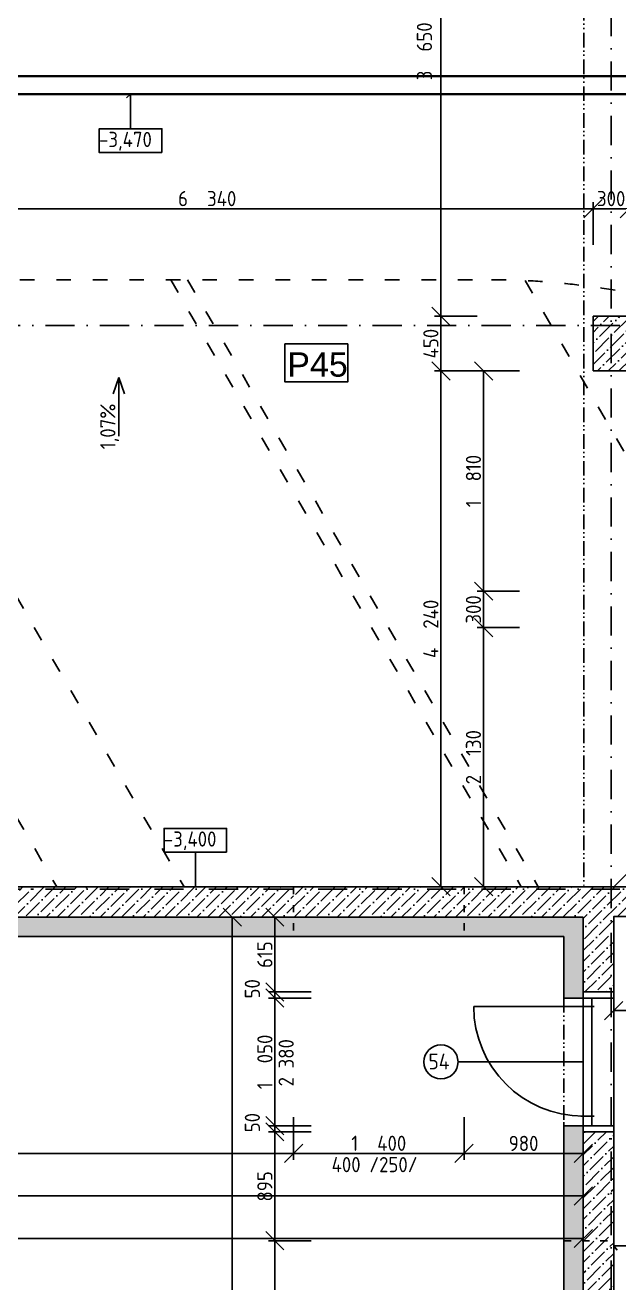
# Model space of a CAD drawing. Extents: x 4511820 to 5180432, y -1526536 to -944957.
# Drawn here: x 5138016 to 5142895, y -1389244 to -1378905 of the extents above; entities that cross this region are included whole.
import ezdxf

# ---------------------------------------------------------------- set-up
doc = ezdxf.new("R2010")
doc.units = 0
doc.header["$MEASUREMENT"] = 0
for name, pattern in [('ACAD_ISO03W100', [30, 12, -18]), ('ACAD_ISO12W100', [22, 12, -3, 0.5, -3, 0.5, -3]), ('BODKOCIARKOVANA_3', [5.6, 3, -1.3, 0, -1.3])]:
    doc.linetypes.add(name, pattern=pattern)
doc.layers.get('0').update_dxf_attribs({"linetype": 'CONTINUOUS'})
doc.layers.get('Defpoints').update_dxf_attribs({"color": 61, "linetype": 'CONTINUOUS'})
for name, color, linetype in [('KÓTY', 4, 'CONTINUOUS'), ('MÚRY', 1, 'CONTINUOUS'), ('OKNÁ', 143, 'CONTINUOUS'), ('osi', 253, 'CONTINUOUS'), ('Plochy', 41, 'CONTINUOUS'), ('POPIS', 7, 'CONTINUOUS'), ('POZEMOK', 7, 'CONTINUOUS'), ('TENKÁ', 7, 'CONTINUOUS'), ('ŠRAFY', 82, 'CONTINUOUS')]:
    doc.layers.add(name, color=color, linetype=linetype)
doc.layers.add('zz-kanal-daždová', color=136, linetype='CONTINUOUS', lineweight=40)
doc.styles.add('Style-Arial', font='arial.ttf')
doc.styles.add('STYLE1', font='isocp.shx')
doc.dimstyles.new('STANDARD-50', dxfattribs={"dimtxt": 125, "dimasz": 150, "dimexe": 10, "dimexo": 200, "dimgap": 20, "dimtad": 1, "dimdsep": 46, "dimlunit": 6, "dimtxsty": 'STYLE1', "dimblk1": 'OBLIQUE', "dimblk2": 'OBLIQUE', "dimsah": 1, "dimcen": 2.5, "dimse1": 1, "dimse2": 1, "dimadec": 0, "dimazin": 0, "dimtfac": 1, "dimtmove": 1, "dimatfit": 3, "dimldrblk": 'OBLIQUE', "dimfxl": 1, "dimtolj": 1, "dimtzin": 0, "dimarcsym": 0})
pattern_1 = [(45, (586502, 0), (33.1456304, 121.533978), [156.25, -31.25, 0, -31.25])]
pattern_2 = [(0, (9e-09, -175781), (0, 43.3012702), [25, -50]), (120, (9e-09, -175781), (-37.5, -21.6506351), [25, -50]), (60, (25, -175781), (-37.5, 21.6506351), [25, -50])]

# ---------------------------------------------------------------- blocks, each defined once
blk = doc.blocks.new('_OBLIQUE')
at = {"color": 0, "linetype": 'ByBlock'}
blk.add_line((-0.5, -0.5), (0.5, 0.5), dxfattribs=at)
blk = doc.blocks.new('*D13364')
at = {"layer": 'Defpoints', "color": 0}
for p in [(5109612, -1384692), (5142602, -1386132), (5142602, -1388880)]:
    blk.add_point(p, dxfattribs=at)
at = {"layer": 'KÓTY', "color": 0, "lineweight": -2}
blk.add_line((5109612, -1388880), (5142602, -1388880), dxfattribs=at)
at = {"layer": 'KÓTY', "color": 0, "linetype": 'ByBlock', "lineweight": -2, "xscale": 150, "yscale": 150, "zscale": 150, "rotation": 180}
blk.add_blockref('_OBLIQUE', (5109612, -1388880), dxfattribs=at)
at = {"layer": 'KÓTY', "color": 0, "linetype": 'ByBlock', "lineweight": -2, "xscale": 150, "yscale": 150, "zscale": 150}
blk.add_blockref('_OBLIQUE', (5142602, -1388880), dxfattribs=at)
at = {"layer": 'KÓTY', "color": 0, "insert": (5126107, -1388797), "char_height": 125, "attachment_point": 5, "style": 'STYLE1'}
blk.add_mtext('\\A1;32ﾠ990', dxfattribs=at)
blk = doc.blocks.new('*D13377')
at = {"layer": 'Defpoints', "color": 0}
for p in [(5122812, -1386238), (5142602, -1387923), (5142602, -1388530)]:
    blk.add_point(p, dxfattribs=at)
at = {"layer": 'KÓTY', "color": 0, "lineweight": -2}
blk.add_line((5122812, -1388530), (5142602, -1388530), dxfattribs=at)
at = {"layer": 'KÓTY', "color": 0, "linetype": 'ByBlock', "lineweight": -2, "xscale": 150, "yscale": 150, "zscale": 150, "rotation": 180}
blk.add_blockref('_OBLIQUE', (5122812, -1388530), dxfattribs=at)
at = {"layer": 'KÓTY', "color": 0, "linetype": 'ByBlock', "lineweight": -2, "xscale": 150, "yscale": 150, "zscale": 150}
blk.add_blockref('_OBLIQUE', (5142602, -1388530), dxfattribs=at)
at = {"layer": 'KÓTY', "color": 0, "insert": (5132707, -1388447), "char_height": 125, "attachment_point": 5, "style": 'STYLE1'}
blk.add_mtext('\\A1;19ﾠ790', dxfattribs=at)
blk = doc.blocks.new('*D13381')
at = {"layer": 'Defpoints', "color": 0}
for p in [(5142564, -1386238), (5139718, -1398948), (5142852, -1398948)]:
    blk.add_point(p, dxfattribs=at)
at = {"layer": 'KÓTY', "color": 0, "lineweight": -2}
blk.add_line((5139718, -1386238), (5139718, -1398948), dxfattribs=at)
at = {"layer": 'KÓTY', "color": 0, "linetype": 'ByBlock', "lineweight": -2, "xscale": 150, "yscale": 150, "zscale": 150}
for p, rotation in [((5139718, -1386238), 90), ((5139718, -1398948), 270)]:
    blk.add_blockref('_OBLIQUE', p, dxfattribs=dict(at, rotation=rotation))
at = {"layer": 'KÓTY', "color": 0, "insert": (5139636, -1392593), "char_height": 125, "attachment_point": 5, "rotation": 90, "style": 'STYLE1'}
blk.add_mtext('\\A1;12ﾠ710', dxfattribs=at)
blk = doc.blocks.new('*D14907')
at = {"layer": 'Defpoints', "color": 0}
for p in [(5134982, -1386398), (5140222, -1386398), (5140222, -1388180)]:
    blk.add_point(p, dxfattribs=at)
at = {"layer": 'KÓTY', "color": 0, "lineweight": -2}
blk.add_line((5134982, -1388180), (5140222, -1388180), dxfattribs=at)
at = {"layer": 'KÓTY', "color": 0, "linetype": 'ByBlock', "lineweight": -2, "xscale": 150, "yscale": 150, "zscale": 150, "rotation": 180}
blk.add_blockref('_OBLIQUE', (5134982, -1388180), dxfattribs=at)
at = {"layer": 'KÓTY', "color": 0, "linetype": 'ByBlock', "lineweight": -2, "xscale": 150, "yscale": 150, "zscale": 150}
blk.add_blockref('_OBLIQUE', (5140222, -1388180), dxfattribs=at)
at = {"layer": 'KÓTY', "color": 0, "insert": (5137602, -1388097), "char_height": 125, "attachment_point": 5, "style": 'STYLE1'}
blk.add_mtext('\\A1;5ﾠ240', dxfattribs=at)
blk = doc.blocks.new('*D14908')
at = {"layer": 'Defpoints', "color": 0}
for p in [(5140222, -1386398), (5141622, -1386398), (5141622, -1388180)]:
    blk.add_point(p, dxfattribs=at)
at = {"layer": 'KÓTY', "color": 0, "lineweight": -2}
blk.add_line((5140222, -1388180), (5141622, -1388180), dxfattribs=at)
at = {"layer": 'KÓTY', "color": 0, "linetype": 'ByBlock', "lineweight": -2, "xscale": 150, "yscale": 150, "zscale": 150, "rotation": 180}
blk.add_blockref('_OBLIQUE', (5140222, -1388180), dxfattribs=at)
at = {"layer": 'KÓTY', "color": 0, "linetype": 'ByBlock', "lineweight": -2, "xscale": 150, "yscale": 150, "zscale": 150}
blk.add_blockref('_OBLIQUE', (5141622, -1388180), dxfattribs=at)
at = {"layer": 'KÓTY', "color": 0, "insert": (5140922, -1388097), "char_height": 125, "attachment_point": 5, "style": 'STYLE1'}
blk.add_mtext('\\A1;1ﾠ400', dxfattribs=at)
blk = doc.blocks.new('*D14909')
at = {"layer": 'Defpoints', "color": 0}
for p in [(5142602, -1386238), (5141622, -1386398), (5142602, -1388180)]:
    blk.add_point(p, dxfattribs=at)
at = {"layer": 'KÓTY', "color": 0, "lineweight": -2}
blk.add_line((5141622, -1388180), (5142602, -1388180), dxfattribs=at)
at = {"layer": 'KÓTY', "color": 0, "linetype": 'ByBlock', "lineweight": -2, "xscale": 150, "yscale": 150, "zscale": 150, "rotation": 180}
blk.add_blockref('_OBLIQUE', (5141622, -1388180), dxfattribs=at)
at = {"layer": 'KÓTY', "color": 0, "linetype": 'ByBlock', "lineweight": -2, "xscale": 150, "yscale": 150, "zscale": 150}
blk.add_blockref('_OBLIQUE', (5142602, -1388180), dxfattribs=at)
at = {"layer": 'KÓTY', "color": 0, "insert": (5142112, -1388098), "char_height": 125, "attachment_point": 5, "style": 'STYLE1'}
blk.add_mtext('\\A1;980', dxfattribs=at)
blk = doc.blocks.new('*D14916')
at = {"layer": 'Defpoints', "color": 0}
for p in [(5140068, -1388898), (5142602, -1388898), (5142602, -1390298)]:
    blk.add_point(p, dxfattribs=at)
at = {"layer": 'KÓTY', "color": 0, "lineweight": -2}
blk.add_line((5140068, -1390298), (5140068, -1388898), dxfattribs=at)
at = {"layer": 'KÓTY', "color": 0, "linetype": 'ByBlock', "lineweight": -2, "xscale": 150, "yscale": 150, "zscale": 150}
for p, rotation in [((5140068, -1388898), 90), ((5140068, -1390298), 270)]:
    blk.add_blockref('_OBLIQUE', p, dxfattribs=dict(at, rotation=rotation))
at = {"layer": 'KÓTY', "color": 0, "insert": (5139986, -1389598), "char_height": 125, "attachment_point": 5, "rotation": 90, "style": 'STYLE1'}
blk.add_mtext('\\A1;1ﾠ400', dxfattribs=at)
blk = doc.blocks.new('*D14917')
at = {"layer": 'Defpoints', "color": 0}
for p in [(5140068, -1388003), (5142602, -1388003), (5142602, -1388898)]:
    blk.add_point(p, dxfattribs=at)
at = {"layer": 'KÓTY', "color": 0, "lineweight": -2}
blk.add_line((5140068, -1388898), (5140068, -1388003), dxfattribs=at)
at = {"layer": 'KÓTY', "color": 0, "linetype": 'ByBlock', "lineweight": -2, "xscale": 150, "yscale": 150, "zscale": 150}
for p, rotation in [((5140068, -1388003), 90), ((5140068, -1388898), 270)]:
    blk.add_blockref('_OBLIQUE', p, dxfattribs=dict(at, rotation=rotation))
at = {"layer": 'KÓTY', "color": 0, "insert": (5139986, -1388451), "char_height": 125, "attachment_point": 5, "rotation": 90, "style": 'STYLE1'}
blk.add_mtext('\\A1;895', dxfattribs=at)
blk = doc.blocks.new('*D14918')
at = {"layer": 'Defpoints', "color": 0}
for p in [(5140068, -1387953), (5142602, -1387953), (5142602, -1388003)]:
    blk.add_point(p, dxfattribs=at)
at = {"layer": 'KÓTY', "color": 0, "lineweight": -2}
blk.add_line((5140068, -1388003), (5140068, -1387953), dxfattribs=at)
at = {"layer": 'KÓTY', "color": 0, "linetype": 'ByBlock', "lineweight": -2, "xscale": 150, "yscale": 150, "zscale": 150}
for p, rotation in [((5140068, -1387953), 90), ((5140068, -1388003), 270)]:
    blk.add_blockref('_OBLIQUE', p, dxfattribs=dict(at, rotation=rotation))
at = {"layer": 'KÓTY', "color": 0, "insert": (5139883, -1387927), "char_height": 125, "attachment_point": 5, "rotation": 90, "style": 'STYLE1'}
blk.add_mtext('\\A1;50', dxfattribs=at)
blk = doc.blocks.new('*D14919')
at = {"layer": 'Defpoints', "color": 0}
for p in [(5140068, -1386903), (5142602, -1386903), (5142602, -1387953)]:
    blk.add_point(p, dxfattribs=at)
at = {"layer": 'KÓTY', "color": 0, "lineweight": -2}
blk.add_line((5140068, -1387953), (5140068, -1386903), dxfattribs=at)
at = {"layer": 'KÓTY', "color": 0, "linetype": 'ByBlock', "lineweight": -2, "xscale": 150, "yscale": 150, "zscale": 150}
for p, rotation in [((5140068, -1386903), 90), ((5140068, -1387953), 270)]:
    blk.add_blockref('_OBLIQUE', p, dxfattribs=dict(at, rotation=rotation))
at = {"layer": 'KÓTY', "color": 0, "insert": (5139986, -1387428), "char_height": 125, "attachment_point": 5, "rotation": 90, "style": 'STYLE1'}
blk.add_mtext('\\A1;1ﾠ050', dxfattribs=at)
blk = doc.blocks.new('*D14920')
at = {"layer": 'Defpoints', "color": 0}
for p in [(5140068, -1386853), (5142602, -1386853), (5142602, -1386903)]:
    blk.add_point(p, dxfattribs=at)
at = {"layer": 'KÓTY', "color": 0, "lineweight": -2}
blk.add_line((5140068, -1386903), (5140068, -1386853), dxfattribs=at)
at = {"layer": 'KÓTY', "color": 0, "linetype": 'ByBlock', "lineweight": -2, "xscale": 150, "yscale": 150, "zscale": 150}
for p, rotation in [((5140068, -1386853), 90), ((5140068, -1386903), 270)]:
    blk.add_blockref('_OBLIQUE', p, dxfattribs=dict(at, rotation=rotation))
at = {"layer": 'KÓTY', "color": 0, "insert": (5139883, -1386827), "char_height": 125, "attachment_point": 5, "rotation": 90, "style": 'STYLE1'}
blk.add_mtext('\\A1;50', dxfattribs=at)
blk = doc.blocks.new('*D14921')
at = {"layer": 'Defpoints', "color": 0}
for p in [(5140068, -1386238), (5142602, -1386238), (5142602, -1386853)]:
    blk.add_point(p, dxfattribs=at)
at = {"layer": 'KÓTY', "color": 0, "lineweight": -2}
blk.add_line((5140068, -1386853), (5140068, -1386238), dxfattribs=at)
at = {"layer": 'KÓTY', "color": 0, "linetype": 'ByBlock', "lineweight": -2, "xscale": 150, "yscale": 150, "zscale": 150}
for p, rotation in [((5140068, -1386238), 90), ((5140068, -1386853), 270)]:
    blk.add_blockref('_OBLIQUE', p, dxfattribs=dict(at, rotation=rotation))
at = {"layer": 'KÓTY', "color": 0, "insert": (5139986, -1386546), "char_height": 125, "attachment_point": 5, "rotation": 90, "style": 'STYLE1'}
blk.add_mtext('\\A1;615', dxfattribs=at)
blk = doc.blocks.new('*D21337')
at = {"layer": 'Defpoints', "color": 0}
for p in [(5142682, -1380414), (5136342, -1381148), (5142682, -1381298)]:
    blk.add_point(p, dxfattribs=at)
at = {"layer": 'KÓTY', "color": 0, "lineweight": -2}
blk.add_line((5136342, -1380414), (5142682, -1380414), dxfattribs=at)
at = {"layer": 'KÓTY', "color": 0, "linetype": 'ByBlock', "lineweight": -2, "xscale": 150, "yscale": 150, "zscale": 150, "rotation": 180}
blk.add_blockref('_OBLIQUE', (5136342, -1380414), dxfattribs=at)
at = {"layer": 'KÓTY', "color": 0, "linetype": 'ByBlock', "lineweight": -2, "xscale": 150, "yscale": 150, "zscale": 150}
blk.add_blockref('_OBLIQUE', (5142682, -1380414), dxfattribs=at)
at = {"layer": 'KÓTY', "color": 0, "insert": (5139512, -1380331), "char_height": 125, "attachment_point": 5, "style": 'STYLE1'}
blk.add_mtext('\\A1;6ﾠ340', dxfattribs=at)
blk = doc.blocks.new('*D21338')
at = {"layer": 'Defpoints', "color": 0}
for p in [(5142982, -1380414), (5142682, -1381298), (5142982, -1381298)]:
    blk.add_point(p, dxfattribs=at)
at = {"layer": 'KÓTY', "color": 0, "lineweight": -2}
blk.add_line((5142682, -1380414), (5142982, -1380414), dxfattribs=at)
at = {"layer": 'KÓTY', "color": 0, "linetype": 'ByBlock', "lineweight": -2, "xscale": 150, "yscale": 150, "zscale": 150, "rotation": 180}
blk.add_blockref('_OBLIQUE', (5142682, -1380414), dxfattribs=at)
at = {"layer": 'KÓTY', "color": 0, "linetype": 'ByBlock', "lineweight": -2, "xscale": 150, "yscale": 150, "zscale": 150}
blk.add_blockref('_OBLIQUE', (5142982, -1380414), dxfattribs=at)
at = {"layer": 'KÓTY', "color": 0, "insert": (5142832, -1380331), "char_height": 125, "attachment_point": 5, "style": 'STYLE1'}
blk.add_mtext('\\A1;300', dxfattribs=at)
blk = doc.blocks.new('*D21396')
at = {"layer": 'Defpoints', "color": 0}
for p in [(5142852, -1386233), (5145142, -1386233), (5145142, -1387006)]:
    blk.add_point(p, dxfattribs=at)
at = {"layer": 'KÓTY', "color": 0, "lineweight": -2}
blk.add_line((5142852, -1387006), (5145142, -1387006), dxfattribs=at)
at = {"layer": 'KÓTY', "color": 0, "linetype": 'ByBlock', "lineweight": -2, "xscale": 150, "yscale": 150, "zscale": 150, "rotation": 180}
blk.add_blockref('_OBLIQUE', (5142852, -1387006), dxfattribs=at)
at = {"layer": 'KÓTY', "color": 0, "linetype": 'ByBlock', "lineweight": -2, "xscale": 150, "yscale": 150, "zscale": 150}
blk.add_blockref('_OBLIQUE', (5145142, -1387006), dxfattribs=at)
at = {"layer": 'KÓTY', "color": 0, "insert": (5143997, -1386923), "char_height": 125, "attachment_point": 5, "style": 'STYLE1'}
blk.add_mtext('\\A1;2ﾠ290', dxfattribs=at)
blk = doc.blocks.new('*D21431')
at = {"layer": 'Defpoints', "color": 0}
for p in [(5141433, -1381748), (5142682, -1381748), (5142607, -1385988)]:
    blk.add_point(p, dxfattribs=at)
at = {"layer": 'KÓTY', "color": 0, "lineweight": -2}
blk.add_line((5141433, -1385988), (5141433, -1381748), dxfattribs=at)
at = {"layer": 'KÓTY', "color": 0, "linetype": 'ByBlock', "lineweight": -2, "xscale": 150, "yscale": 150, "zscale": 150}
for p, rotation in [((5141433, -1381748), 90), ((5141433, -1385988), 270)]:
    blk.add_blockref('_OBLIQUE', p, dxfattribs=dict(at, rotation=rotation))
at = {"layer": 'KÓTY', "color": 0, "insert": (5141350, -1383868), "char_height": 125, "attachment_point": 5, "rotation": 90, "style": 'STYLE1'}
blk.add_mtext('\\A1;4ﾠ240', dxfattribs=at)
blk = doc.blocks.new('*D21432')
at = {"layer": 'Defpoints', "color": 0}
for p in [(5142682, -1381298), (5141433, -1381748), (5142682, -1381748)]:
    blk.add_point(p, dxfattribs=at)
at = {"layer": 'KÓTY', "color": 0, "lineweight": -2}
blk.add_line((5141433, -1381298), (5141433, -1381748), dxfattribs=at)
at = {"layer": 'KÓTY', "color": 0, "linetype": 'ByBlock', "lineweight": -2, "xscale": 150, "yscale": 150, "zscale": 150}
for p, rotation in [((5141433, -1381298), 90), ((5141433, -1381748), 270)]:
    blk.add_blockref('_OBLIQUE', p, dxfattribs=dict(at, rotation=rotation))
at = {"layer": 'KÓTY', "color": 0, "insert": (5141350, -1381523), "char_height": 125, "attachment_point": 5, "rotation": 90, "style": 'STYLE1'}
blk.add_mtext('\\A1;450', dxfattribs=at)
blk = doc.blocks.new('*D21433')
at = {"layer": 'Defpoints', "color": 0}
for p in [(5142682, -1377648), (5141433, -1381298), (5142682, -1381298)]:
    blk.add_point(p, dxfattribs=at)
at = {"layer": 'KÓTY', "color": 0, "lineweight": -2}
blk.add_line((5141433, -1377648), (5141433, -1381298), dxfattribs=at)
at = {"layer": 'KÓTY', "color": 0, "linetype": 'ByBlock', "lineweight": -2, "xscale": 150, "yscale": 150, "zscale": 150}
for p, rotation in [((5141433, -1377648), 90), ((5141433, -1381298), 270)]:
    blk.add_blockref('_OBLIQUE', p, dxfattribs=dict(at, rotation=rotation))
at = {"layer": 'KÓTY', "color": 0, "insert": (5141297, -1379120), "char_height": 125, "attachment_point": 5, "rotation": 90, "style": 'STYLE1'}
blk.add_mtext('\\A1;3ﾠ650', dxfattribs=at)
blk = doc.blocks.new('*D21436')
at = {"layer": 'Defpoints', "color": 0}
for p in [(5142668, -1381748), (5141783, -1383558), (5143928, -1383558)]:
    blk.add_point(p, dxfattribs=at)
at = {"layer": 'KÓTY', "color": 0, "lineweight": -2}
blk.add_line((5141783, -1381748), (5141783, -1383558), dxfattribs=at)
at = {"layer": 'KÓTY', "color": 0, "linetype": 'ByBlock', "lineweight": -2, "xscale": 150, "yscale": 150, "zscale": 150}
for p, rotation in [((5141783, -1381748), 90), ((5141783, -1383558), 270)]:
    blk.add_blockref('_OBLIQUE', p, dxfattribs=dict(at, rotation=rotation))
at = {"layer": 'KÓTY', "color": 0, "insert": (5141700, -1382653), "char_height": 125, "attachment_point": 5, "rotation": 90, "style": 'STYLE1'}
blk.add_mtext('\\A1;1ﾠ810', dxfattribs=at)
blk = doc.blocks.new('*D21437')
at = {"layer": 'Defpoints', "color": 0}
for p in [(5143928, -1383558), (5141783, -1383858), (5143928, -1383858)]:
    blk.add_point(p, dxfattribs=at)
at = {"layer": 'KÓTY', "color": 0, "lineweight": -2}
blk.add_line((5141783, -1383558), (5141783, -1383858), dxfattribs=at)
at = {"layer": 'KÓTY', "color": 0, "linetype": 'ByBlock', "lineweight": -2, "xscale": 150, "yscale": 150, "zscale": 150}
for p, rotation in [((5141783, -1383558), 90), ((5141783, -1383858), 270)]:
    blk.add_blockref('_OBLIQUE', p, dxfattribs=dict(at, rotation=rotation))
at = {"layer": 'KÓTY', "color": 0, "insert": (5141700, -1383708), "char_height": 125, "attachment_point": 5, "rotation": 90, "style": 'STYLE1'}
blk.add_mtext('\\A1;300', dxfattribs=at)
blk = doc.blocks.new('*D21438')
at = {"layer": 'Defpoints', "color": 0}
for p in [(5143928, -1383858), (5141783, -1385988), (5143928, -1385988)]:
    blk.add_point(p, dxfattribs=at)
at = {"layer": 'KÓTY', "color": 0, "lineweight": -2}
blk.add_line((5141783, -1383858), (5141783, -1385988), dxfattribs=at)
at = {"layer": 'KÓTY', "color": 0, "linetype": 'ByBlock', "lineweight": -2, "xscale": 150, "yscale": 150, "zscale": 150}
for p, rotation in [((5141783, -1383858), 90), ((5141783, -1385988), 270)]:
    blk.add_blockref('_OBLIQUE', p, dxfattribs=dict(at, rotation=rotation))
at = {"layer": 'KÓTY', "color": 0, "insert": (5141700, -1384923), "char_height": 125, "attachment_point": 5, "rotation": 90, "style": 'STYLE1'}
blk.add_mtext('\\A1;2ﾠ130', dxfattribs=at)

msp = doc.modelspace()

# ---------------------------------------------------------------- hatches: boundary and pattern name
at = {"layer": 'ŠRAFY', "ltscale": 0.25}
h = msp.add_hatch(dxfattribs=at)
h.set_pattern_fill('ANSI36', color=256, scale=500)
h.set_pattern_definition([(45, (617562, -256149.5), (33.1456304, 121.533978), [156.25, -31.25, 0, -31.25])])
h.paths.add_polyline_path([(5142982.5, -1381668.048), (5142982.5, -1381528.048), (5142982.5, -1381448.048), (5142982.5, -1381298.048), (5142682.5, -1381298.048), (5142682.5, -1381448.048), (5142682.5, -1381748.048), (5142982.5, -1381748.048)])
at = {"layer": 'ŠRAFY'}
h = msp.add_hatch(dxfattribs=at)
h.set_pattern_fill('ANSI36', color=256, scale=500)
h.set_pattern_definition([(45, (584112, 0), (33.1456304, 121.533978), [156.25, -31.25, 0, -31.25])])
h.paths.add_polyline_path([(5140222.5, -1386238.048), (5140222.5, -1385988.048), (5134982.5, -1385988.048), (5134982.5, -1386238.048)])
h = msp.add_hatch(dxfattribs=at)
h.set_pattern_fill('ANSI36', color=256, scale=500)
h.set_pattern_definition(pattern_1)
h.paths.add_polyline_path([(5141622.5, -1386238.048), (5141622.5, -1385988.048), (5140222.5, -1385988.048), (5140222.5, -1386238.048)])
h = msp.add_hatch(dxfattribs=at)
h.set_pattern_fill('ANSI36', color=256, scale=500)
h.set_pattern_definition(pattern_1)
h.paths.add_polyline_path([(5142852.5, -1386853.048), (5142852.5, -1386233.048), (5142982.5, -1386233.048), (5145142.5, -1386233.048), (5145142.5, -1385988.048), (5145003.119, -1385988.048), (5142852.5, -1385988.048), (5142607.5, -1385988.048), (5142231.838, -1385988.048), (5142093.274, -1385988.048), (5141622.5, -1385988.048), (5141622.5, -1386238.048), (5142602.5, -1386238.048), (5142602.5, -1386853.048)])
h = msp.add_hatch(dxfattribs=at)
h.set_pattern_fill('HEX', color=256, scale=200)
h.set_pattern_definition(pattern_2)
h.paths.add_polyline_path([(5142442.5, -1386398.048), (5142442.5, -1386903.048), (5142602.5, -1386903.048), (5142602.5, -1386853.048), (5142602.5, -1386238.048), (5122812.5, -1386238.048), (5122812.5, -1386398.048), (5140222.5, -1386398.048), (5141622.5, -1386398.048)])
h = msp.add_hatch(dxfattribs=at)
h.set_pattern_fill('HEX', color=256, scale=200)
h.set_pattern_definition(pattern_2)
h.paths.add_polyline_path([(5142602.5, -1398948.048), (5142602.5, -1388003.048), (5142602.5, -1387953.048), (5142442.5, -1387953.048), (5142442.5, -1398948.048)])
h.paths.add_polyline_path([(5142359.201, -1397359.5), (5142621.799, -1397359.5), (5142621.799, -1397609.5), (5142359.201, -1397609.5)], flags=9)
h = msp.add_hatch(dxfattribs=at)
h.set_pattern_fill('ANSI36', color=256, scale=500)
h.set_pattern_definition(pattern_1)
h.paths.add_polyline_path([(5142852.5, -1388898.048), (5142852.5, -1388003.048), (5142602.5, -1388003.048), (5142602.5, -1388898.048)])
h = msp.add_hatch(dxfattribs=at)
h.set_pattern_fill('ANSI36', color=256, scale=500)
h.set_pattern_definition(pattern_1)
h.paths.add_polyline_path([(5142852.5, -1390298.048), (5142852.5, -1388898.048), (5142602.5, -1388898.048), (5142602.5, -1390298.048)])

# ---------------------------------------------------------------- linework, layer by layer
at = {"layer": 'KÓTY', "ltscale": 25}
for p, q in [((5142682.5, -1380360.097), (5142682.5, -1380710.097)), ((5141379.597, -1381298.048), (5141729.597, -1381298.048)), ((5141379.597, -1381748.048), (5141729.597, -1381748.048)), ((5141729.597, -1381748.048), (5142079.597, -1381748.048)), ((5141729.597, -1383558.048), (5142079.597, -1383558.048)), ((5141729.597, -1383858.048), (5142079.597, -1383858.048)), ((5140015.097, -1386853.048), (5140365.097, -1386853.048)), ((5140015.097, -1386903.048), (5140365.097, -1386903.048)), ((5140222.5, -1388233.406), (5140222.5, -1387883.406)), ((5141622.5, -1388233.406), (5141622.5, -1387883.406)), ((5140015.097, -1387953.048), (5140365.097, -1387953.048)), ((5140015.097, -1388003.048), (5140365.097, -1388003.048)), ((5140015.097, -1388898.048), (5140365.097, -1388898.048))]:
    msp.add_line(p, q, dxfattribs=at)
at = {"layer": 'MÚRY'}
for p, q in [((5142682.5, -1381298.048), (5142982.5, -1381298.048)), ((5142682.5, -1381298.048), (5142982.5, -1381298.048)), ((5142682.5, -1381298.048), (5142682.5, -1381748.048)), ((5142682.5, -1381748.048), (5142982.5, -1381748.048)), ((5111462.5, -1385988.048), (5145142.5, -1385988.048)), ((5142852.5, -1386233.048), (5142852.5, -1386903.048)), ((5145142.5, -1386233.048), (5142852.5, -1386233.048)), ((5111272.5, -1386398.048), (5142442.5, -1386398.048)), ((5142442.5, -1386398.048), (5142442.5, -1386903.048)), ((5142852.5, -1386903.048), (5142442.5, -1386903.048)), ((5142442.5, -1387923.048), (5142442.5, -1400352.548)), ((5142852.5, -1387923.048), (5142852.5, -1400352.548)), ((5142852.5, -1387953.048), (5142442.5, -1387953.048))]:
    msp.add_line(p, q, dxfattribs=at)
at = {"layer": 'OKNÁ', "ltscale": 0.25}
for p, q in [((5142602.5, -1386973.048), (5141702.5, -1386973.048)), ((5142692.5, -1386973.048), (5142582.5, -1386973.048)), ((5142602.5, -1386903.048), (5142602.5, -1387953.048)), ((5142672.5, -1386903.048), (5142672.5, -1387953.048)), ((5141573.077, -1387428.048), (5142602.5, -1387428.048)), ((5142692.5, -1387873.048), (5142582.5, -1387873.048))]:
    msp.add_line(p, q, dxfattribs=at)
msp.add_circle((5141433.077, -1387428.048), 140, dxfattribs=at)
msp.add_arc((5142602.5, -1386973.048), 900, 180, 270, dxfattribs=at)
at = {"layer": 'osi', "linetype": 'BODKOCIARKOVANA_3', "ltscale": 80}
for p, q in [((5142832.5, -1371584.954), (5142832.5, -1401996.195)), ((5157242.5, -1381373.048), (5093572.5, -1381373.048)), ((5157242.5, -1386008.048), (5093572.5, -1386008.048))]:
    msp.add_line(p, q, dxfattribs=at)
at = {"layer": 'Plochy'}
msp.add_lwpolyline([(5151192.5, -1398948.048), (5147692.5, -1398948.048), (5147692.5, -1398698.048), (5147242.5, -1398698.048), (5147242.5, -1398948.048), (5142852.5, -1398948.048), (5142852.5, -1386233.048), (5145142.5, -1386233.048), (5145142.5, -1385988.048), (5111462.5, -1385988.048)], dxfattribs=at)
at = {"layer": 'POPIS', "color": 8, "ltscale": 0.25}
msp.add_lwpolyline([(5140667.513, -1381526), (5140151.113, -1381526), (5140151.113, -1381838.2), (5140667.513, -1381838.2)], close=True, dxfattribs=at)
at = {"layer": 'POZEMOK', "linetype": 'ACAD_ISO03W100', "ltscale": 10}
for p, q in [((5110372.5, -1380998.048), (5141842.5, -1380998.048)), ((5135394.141, -1380998.048), (5138275.119, -1385988.048)), ((5136441.015, -1380998.048), (5139321.993, -1385988.048)), ((5139212.296, -1380998.048), (5142093.274, -1385988.048)), ((5139350.86, -1380998.048), (5142231.838, -1385988.048)), ((5142126.011, -1381004.75), (5145003.119, -1385988.048)), ((5147768.209, -1386056.787), (5142852.5, -1388894.873))]:
    msp.add_line(p, q, dxfattribs=at)
for radius in [9100, 6000]:
    msp.add_arc((5141842.5, -1386998.048), radius, 0, 90, dxfattribs=at)
at = {"layer": 'TENKÁ', "linetype": 'ACAD_ISO12W100', "ltscale": 10}
for p, q in [((5142607.5, -1372808.048), (5142607.5, -1385988.048)), ((5142607.5, -1372808.048), (5142607.5, -1385988.048)), ((5142442.5, -1386903.048), (5142442.5, -1387953.048)), ((5142852.5, -1386903.048), (5142852.5, -1387953.048))]:
    msp.add_line(p, q, dxfattribs=at)
at = {"layer": 'TENKÁ', "ltscale": 0.25}
for p, q in [((5138848.601, -1379502.548), (5138882, -1379473.048)), ((5138882, -1379756.798), (5138882, -1379473.048)), ((5139414.5, -1385704.298), (5139414.5, -1385988.048)), ((5143136.25, -1388940.98), (5142852.5, -1388940.98)), ((5142882, -1388974.379), (5142852.5, -1388940.98))]:
    msp.add_line(p, q, dxfattribs=at)
at = {"layer": 'TENKÁ'}
for p, q in [((5138738.325, -1381936.048), (5138785.325, -1381802.048)), ((5138785.325, -1382284.548), (5138785.325, -1381802.048)), ((5138832.325, -1381936.048), (5138785.325, -1381802.048)), ((5122812.5, -1386238.048), (5142602.5, -1386238.048)), ((5142602.5, -1386238.048), (5142602.5, -1386903.048)), ((5142852.5, -1386853.048), (5142602.5, -1386853.048)), ((5142602.5, -1387923.048), (5142602.5, -1398948.048)), ((5142852.5, -1388003.048), (5142602.5, -1388003.048))]:
    msp.add_line(p, q, dxfattribs=at)
at = {"layer": 'TENKÁ', "color": 9, "ltscale": 0.25}
msp.add_line((5142852.5, -1385988.048), (5144982.5, -1383858.048), dxfattribs=at)
at = {"layer": 'TENKÁ', "linetype": 'ACAD_ISO03W100', "ltscale": 5}
for p, q in [((5140222.5, -1385988.048), (5140222.5, -1386398.048)), ((5141622.5, -1385988.048), (5141622.5, -1386398.048)), ((5142442.5, -1388898.048), (5142852.5, -1388898.048))]:
    msp.add_line(p, q, dxfattribs=at)
at = {"layer": 'TENKÁ', "ltscale": 0.25}
for points in [[(5139139.316, -1379953.048), (5139139.316, -1379756.798), (5138624.684, -1379756.798), (5138624.684, -1379953.048)], [(5139671.816, -1385704.298), (5139671.816, -1385508.048), (5139157.184, -1385508.048), (5139157.184, -1385704.298)]]:
    msp.add_lwpolyline(points, close=True, dxfattribs=at)
at = {"layer": 'zz-kanal-daždová'}
for p, q in [((5149112.5, -1379323.048), (5123112.5, -1379323.048)), ((5149112.5, -1379473.048), (5123112.5, -1379473.048))]:
    msp.add_line(p, q, dxfattribs=at)

# ---------------------------------------------------------------- texts
at = {"layer": 'KÓTY', "insert": (5140160.957, -1387435.003), "char_height": 125, "attachment_point": 5, "rotation": 90, "style": 'STYLE1'}
msp.add_mtext('\\A1;2 380', dxfattribs=at)
at = {"layer": 'KÓTY', "insert": (5140887.545, -1388272.461), "char_height": 125, "attachment_point": 5, "style": 'STYLE1'}
msp.add_mtext('\\A1;400 /250/', dxfattribs=at)
at = {"layer": 'POPIS', "color": 8, "ltscale": 0.25, "style": 'Style-Arial'}
msp.add_text('P45', height=200, dxfattribs=at).set_placement((5140169.979, -1381794.964))
at = {"layer": 'TENKÁ', "ltscale": 0.25, "style": 'STYLE1'}
for s, p in [('-3,470', (5138623.573, -1379906.999)), ('-3,400', (5139156.073, -1385658.249))]:
    msp.add_text(s, height=125, dxfattribs=at).set_placement(p)
msp.add_text('1,07%', height=125, rotation=90, dxfattribs=at).set_placement((5138758.114, -1382391.035))
at = {"layer": 'TENKÁ', "style": 'STYLE1'}
msp.add_text('54', height=130, dxfattribs=at).set_placement((5141330.076, -1387489.174))

# ---------------------------------------------------------------- dimensions: what is measured, and where the dimension line sits
at = {"layer": 'KÓTY'}
dim = msp.add_linear_dim(base=(5141433, -1381298.048), p1=(5142682.5, -1377648.048), p2=(5142682.5, -1381298.048), angle=90, dimstyle='STANDARD-50', dxfattribs=at)
dim.commit()
dim.dimension.update_dxf_attribs({"geometry": '*D21433', "text_midpoint": (5141380, -1379120.5), "dimtype": 160})
for base, p1, p2, picture, middle in [((5142682.5, -1380413.5), (5136342.5, -1381148.048), (5142682.5, -1381298.048), '*D21337', (5139512.5, -1380330.957)), ((5142982.5, -1380413.5), (5142682.5, -1381298.048), (5142982.5, -1381298.048), '*D21338', (5142832.5, -1380331)), ((5142602.5, -1388880.003), (5109612.5, -1384692.048), (5142602.5, -1386132.048), '*D13364', (5126107.5, -1388797.461)), ((5142602.5, -1388530.003), (5122812.5, -1386238.048), (5142602.5, -1387923.048), '*D13377', (5132707.5, -1388447.461)), ((5142602.5, -1388180.003), (5141622.5, -1386398.048), (5142602.5, -1386238.048), '*D14909', (5142112.5, -1388097.503)), ((5145142.5, -1387005.5), (5142852.5, -1386233.048), (5145142.5, -1386233.048), '*D21396', (5143997.5, -1386922.957)), ((5140222.5, -1388180.003), (5134982.5, -1386398.048), (5140222.5, -1386398.048), '*D14907', (5137602.5, -1388097.461)), ((5141622.5, -1388180.003), (5140222.5, -1386398.048), (5141622.5, -1386398.048), '*D14908', (5140922.5, -1388097.461))]:
    dim = msp.add_linear_dim(base=base, p1=p1, p2=p2, dimstyle='STANDARD-50', dxfattribs=at)
    dim.commit()
    dim.dimension.update_dxf_attribs({"geometry": picture, "text_midpoint": middle})
for base, p1, p2, picture, middle in [((5141433, -1381748.048), (5142682.5, -1381298.048), (5142682.5, -1381748.048), '*D21432', (5141350.5, -1381523.048)), ((5141433, -1381748.048), (5142607.5, -1385988.048), (5142682.5, -1381748.048), '*D21431', (5141350.457, -1383868.048)), ((5141783, -1383558.048), (5142668.5, -1381748.048), (5143928.5, -1383558.048), '*D21436', (5141700.457, -1382653.048)), ((5141783, -1383858.048), (5143928.5, -1383558.048), (5143928.5, -1383858.048), '*D21437', (5141700.5, -1383708.048)), ((5141783, -1385988.048), (5143928.5, -1383858.048), (5143928.5, -1385988.048), '*D21438', (5141700.457, -1384923.048)), ((5139718.5, -1398948.048), (5142564.291, -1386238.048), (5142852.5, -1398948.048), '*D13381', (5139635.957, -1392593.048)), ((5140068.5, -1386238.048), (5142602.5, -1386853.048), (5142602.5, -1386238.048), '*D14921', (5139986, -1386545.548)), ((5140068.5, -1386853.048), (5142602.5, -1386903.048), (5142602.5, -1386853.048), '*D14920', (5139883.5, -1386827.298)), ((5140068.5, -1386903.048), (5142602.5, -1387953.048), (5142602.5, -1386903.048), '*D14919', (5139985.957, -1387428.048)), ((5140068.5, -1387953.048), (5142602.5, -1388003.048), (5142602.5, -1387953.048), '*D14918', (5139883.5, -1387927.298)), ((5140068.5, -1388003.048), (5142602.5, -1388898.048), (5142602.5, -1388003.048), '*D14917', (5139986, -1388450.548)), ((5140068.5, -1388898.048), (5142602.5, -1390298.048), (5142602.5, -1388898.048), '*D14916', (5139985.957, -1389598.048))]:
    dim = msp.add_linear_dim(base=base, p1=p1, p2=p2, angle=90, dimstyle='STANDARD-50', dxfattribs=at)
    dim.commit()
    dim.dimension.update_dxf_attribs({"geometry": picture, "text_midpoint": middle})

doc.saveas('drawing.dxf')
